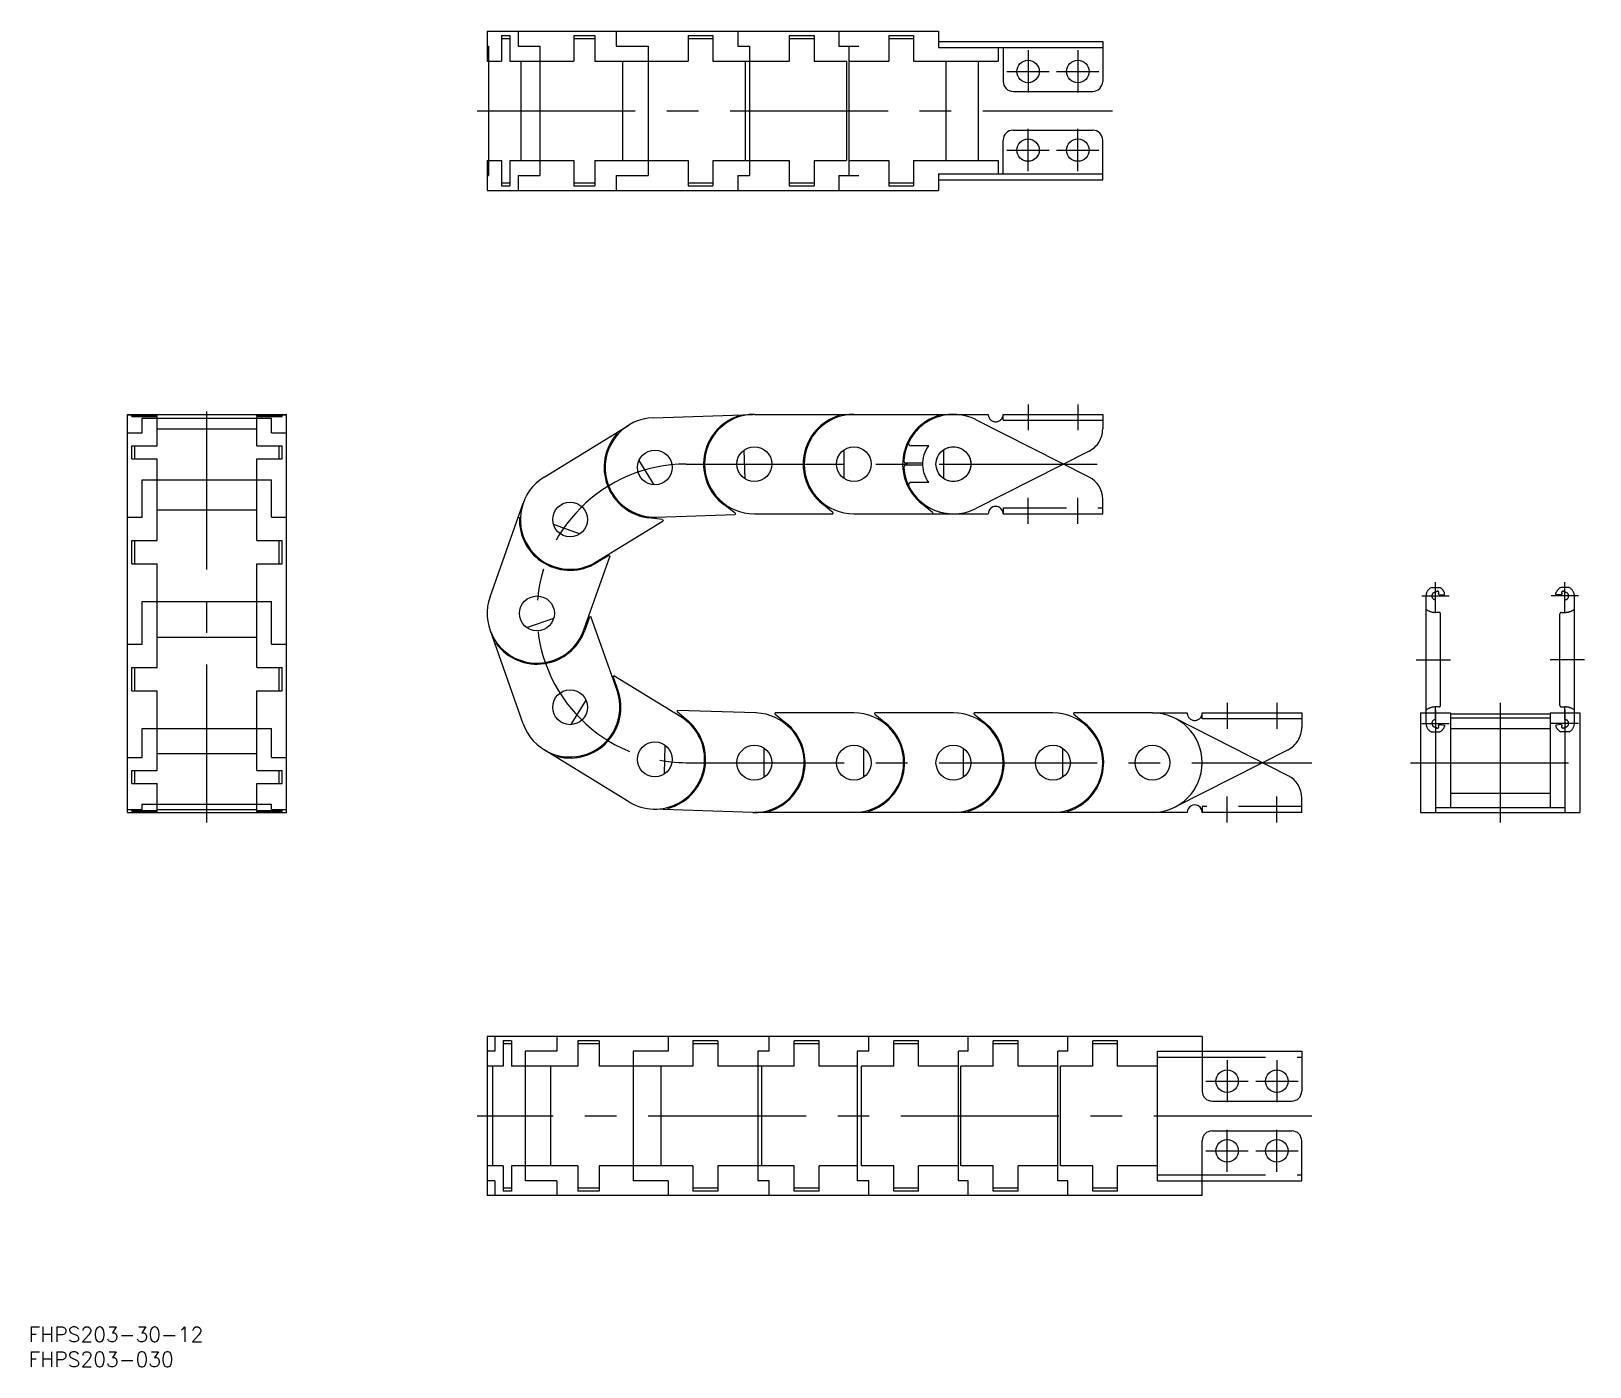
# Model space of a CAD drawing. Extents: x -19 to 294, y -111 to 157.
import ezdxf

# ---------------------------------------------------------------- set-up
doc = ezdxf.new("R2010")
doc.units = 0
for name, pattern in [('CENTER', [50.8, 31.75, -6.35, 6.35, -6.35]), ('DASHED', [19.05, 12.7, -6.35]), ('PHANTOM', [63.5, 31.75, -6.35, 6.35, -6.35, 6.35, -6.35])]:
    doc.linetypes.add(name, pattern=pattern)
doc.layers.get('0').update_dxf_attribs({"linetype": 'CONTINUOUS'})
doc.layers.add('CENTER', color=1, linetype='CENTER')
doc.styles.get("Standard").update_dxf_attribs({"font": 'txt.shx', "height": 3, "bigfont": 'bigfont.shx'})

msp = doc.modelspace()

# ---------------------------------------------------------------- linework, layer by layer
at = {"color": 7, "linetype": 'CONTINUOUS'}
for p, q in [((72.31, 157), (72.31, 151)), ((72.31, 157), (163, 157)), ((78.55, 157), (78.55, 154)), ((98.22, 157), (98.22, 154)), ((122.67, 157), (122.67, 154)), ((143, 157), (143, 154)), ((163, 157), (163, 153.7)), ((72.31, 154), (72.59, 154)), ((72.59, 154), (72.59, 128)), ((75.21, 156.1), (75.21, 151)), ((75.21, 156.1), (76.88, 156.1)), ((75.21, 155.5), (76.88, 155.5)), ((76.88, 156.1), (76.88, 151)), ((78.55, 154), (82.91, 154)), ((82.91, 154), (82.91, 128)), ((89.7, 156.1), (89.7, 151)), ((89.7, 156.1), (93.96, 156.1)), ((89.7, 155.5), (93.96, 155.5)), ((93.96, 156.1), (93.96, 151)), ((98.22, 154), (104.68, 154)), ((104.68, 154), (104.68, 128)), ((112.67, 156.1), (112.67, 151)), ((112.67, 156.1), (117.67, 156.1)), ((112.67, 155.5), (117.67, 155.5)), ((117.67, 156.1), (117.67, 151)), ((122.67, 154), (125, 154)), ((125, 154), (125, 128)), ((133, 156.1), (133, 151)), ((133, 156.1), (138, 156.1)), ((133, 155.5), (138, 155.5)), ((138, 156.1), (138, 151)), ((143, 154), (147, 154)), ((145, 154), (145, 128)), ((153, 156.1), (153, 151)), ((153, 156.1), (158, 156.1)), ((153, 155.5), (158, 155.5)), ((158, 156.1), (158, 151)), ((163, 154.9), (196, 154.9)), ((163, 153.7), (196, 153.7)), ((175, 153.7), (175, 151)), ((176, 153.7), (176, 146.9)), ((196, 154.9), (196, 146.9)), ((72.31, 151), (75.21, 151)), ((76.88, 151), (89.7, 151)), ((79.05, 151), (79.05, 131)), ((93.96, 151), (112.67, 151)), ((99.5, 151), (99.5, 131)), ((117.67, 151), (133, 151)), ((124.17, 151), (124.17, 131)), ((138, 151), (144.5, 151)), ((144.5, 151), (144.5, 131)), ((145, 151), (153, 151)), ((158, 151), (175, 151)), ((164.5, 151), (164.5, 131)), ((171, 151), (171, 131)), ((178, 144.9), (194, 144.9)), ((176, 128.3), (176, 135.1)), ((178, 137.1), (194, 137.1)), ((196, 127.1), (196, 135.1)), ((72.31, 131), (72.31, 125)), ((72.31, 131), (75.21, 131)), ((75.21, 131), (75.21, 125.9)), ((76.88, 131), (89.7, 131)), ((76.88, 131), (76.88, 125.9)), ((89.7, 131), (89.7, 125.9)), ((93.96, 131), (112.67, 131)), ((93.96, 131), (93.96, 125.9)), ((112.67, 131), (112.67, 125.9)), ((117.67, 131), (133, 131)), ((117.67, 131), (117.67, 125.9)), ((133, 131), (133, 125.9)), ((138, 131), (144.5, 131)), ((138, 131), (138, 125.9)), ((145, 131), (153, 131)), ((153, 131), (153, 125.9)), ((158, 131), (175, 131)), ((158, 131), (158, 125.9)), ((175, 131), (175, 128.3)), ((72.31, 128), (72.59, 128)), ((75.21, 126.5), (76.88, 126.5)), ((75.21, 125.9), (76.88, 125.9)), ((78.55, 128), (78.55, 125)), ((78.55, 128), (82.91, 128)), ((89.7, 126.5), (93.96, 126.5)), ((89.7, 125.9), (93.96, 125.9)), ((98.22, 128), (104.68, 128)), ((98.22, 128), (98.22, 125)), ((112.67, 126.5), (117.67, 126.5)), ((112.67, 125.9), (117.67, 125.9)), ((122.67, 128), (122.67, 125)), ((122.67, 128), (125, 128)), ((133, 126.5), (138, 126.5)), ((133, 125.9), (138, 125.9)), ((143, 128), (143, 125)), ((143, 128), (147, 128)), ((153, 126.5), (158, 126.5)), ((153, 125.9), (158, 125.9)), ((163, 128.3), (196, 128.3)), ((163, 128.3), (163, 125)), ((163, 127.1), (196, 127.1)), ((72.31, 125), (163, 125)), ((0, 80), (32, 80)), ((0, 0), (0, 80)), ((0, 79.89), (3, 79.89)), ((0.9, 79.73), (6, 79.73)), ((0.9, 79.56), (0.9, 79.73)), ((0.9, 79.56), (6, 79.56)), ((1.5, 79.56), (1.5, 79.73)), ((3, 79.89), (3, 80)), ((3, 79.94), (26, 79.94)), ((3, 79.24), (29, 79.24)), ((3, 76.28), (3, 79.24)), ((6, 79.73), (6, 80)), ((6, 73.66), (6, 79.56)), ((26, 79.73), (26, 80)), ((26, 79.73), (31.1, 79.73)), ((26, 73.66), (26, 79.56)), ((26, 79.56), (31.1, 79.56)), ((29, 79.89), (29, 80)), ((29, 79.89), (32, 79.89)), ((29, 76.28), (29, 79.24)), ((30.5, 79.56), (30.5, 79.73)), ((31.1, 79.56), (31.1, 79.73)), ((32, 0), (32, 80)), ((105.68, 79.33), (125.67, 79.99)), ((122.67, 79.89), (122.68, 79.64)), ((126, 80), (166, 80)), ((143, 80), (143, 79.75)), ((163, 80), (163, 79.75)), ((193.26, 67.39), (170.52, 78.92)), ((0, 76.28), (3, 76.28)), ((6, 77.06), (26, 77.06)), ((29, 76.28), (32, 76.28)), ((83.74, 67.37), (100.77, 77.85)), ((98.22, 76.28), (98.35, 76.07)), ((0.9, 73.66), (6, 73.66)), ((0.9, 71.04), (0.9, 73.66)), ((1.5, 71.04), (1.5, 73.66)), ((26, 73.66), (31.1, 73.66)), ((30.5, 71.04), (30.5, 73.66)), ((31.1, 71.04), (31.1, 73.66)), ((123.91, 72.8), (124.1, 67.06)), ((144, 72.87), (144, 67.13)), ((161.03, 73.7), (157.48, 73.7)), ((164, 72.87), (164, 67.13)), ((0.9, 71.04), (6, 71.04)), ((6, 54.65), (6, 71.04)), ((26, 54.65), (26, 71.04)), ((26, 71.04), (31.1, 71.04)), ((102.8, 70.73), (105.81, 65.84)), ((159.8, 69.8), (156.53, 69.8)), ((3, 66.81), (29, 66.81)), ((3, 59.36), (3, 66.81)), ((29, 59.36), (29, 66.81)), ((196, 60), (196, 62.93)), ((6, 60.78), (26, 60.78)), ((72.88, 43.33), (79.54, 62.18)), ((106.35, 59.34), (122.14, 59.87)), ((122.13, 60.14), (119.85, 61.86)), ((122.13, 60.14), (122.14, 59.87)), ((126, 60), (141.8, 60)), ((141.8, 60.28), (139.58, 62.07)), ((141.8, 60.28), (141.8, 60)), ((146, 60), (173, 60)), ((161.8, 60.28), (159.58, 62.07)), ((161.8, 60.28), (161.8, 60)), ((176, 60), (196, 60)), ((0, 59.36), (3, 59.36)), ((29, 59.36), (32, 59.36)), ((78.55, 59.36), (78.78, 59.28)), ((85.6, 57.93), (91.02, 56.01)), ((94.21, 50.34), (107.67, 58.61)), ((107.53, 58.85), (104.7, 59.22)), ((107.53, 58.85), (107.67, 58.61)), ((0.9, 54.65), (6, 54.65)), ((0.9, 49.93), (0.9, 54.65)), ((1.5, 49.93), (1.5, 54.65)), ((26, 54.65), (31.1, 54.65)), ((30.5, 49.93), (30.5, 54.65)), ((31.1, 49.93), (31.1, 54.65)), ((91.74, 36.67), (97, 51.56)), ((96.74, 51.66), (94.31, 50.16)), ((96.74, 51.66), (97, 51.56)), ((0.9, 49.93), (6, 49.93)), ((6, 29.12), (6, 49.93)), ((26, 29.12), (26, 49.93)), ((26, 49.93), (31.1, 49.93)), ((3, 42.37), (29, 42.37)), ((3, 33.84), (3, 42.37)), ((29, 33.84), (29, 42.37)), ((80.27, 37.16), (85.68, 39.07)), ((92.88, 39.28), (91.92, 36.59)), ((92.88, 39.28), (93.14, 39.37)), ((98.4, 24.48), (93.14, 39.37)), ((6, 35.25), (26, 35.25)), ((79.55, 17.81), (72.88, 36.67)), ((0, 33.84), (3, 33.84)), ((29, 33.84), (32, 33.84)), ((73.88, 33.84), (74.12, 33.92)), ((0.9, 29.12), (6, 29.12)), ((0.9, 24.41), (0.9, 29.12)), ((1.5, 24.41), (1.5, 29.12)), ((26, 29.12), (31.1, 29.12)), ((30.5, 24.41), (30.5, 29.12)), ((31.1, 24.41), (31.1, 29.12)), ((97.65, 27.23), (97.79, 27.46)), ((97.65, 27.23), (98.59, 24.53)), ((111.25, 19.19), (97.79, 27.46)), ((0.9, 24.41), (6, 24.41)), ((6, 8.44), (6, 24.41)), ((26, 8.44), (26, 24.41)), ((26, 24.41), (31.1, 24.41)), ((89.17, 17.65), (92.18, 22.54)), ((110.53, 20.25), (110.54, 20.52)), ((110.53, 20.25), (112.69, 18.38)), ((126.33, 19.99), (110.54, 20.52)), ((146, 20), (130.2, 20)), ((130.2, 19.72), (130.2, 20)), ((130.2, 19.72), (132.42, 17.93)), ((166, 20), (150.2, 20)), ((150.2, 19.72), (150.2, 20)), ((150.2, 19.72), (152.42, 17.93)), ((186, 20), (170.2, 20)), ((170.2, 19.72), (170.2, 20)), ((170.2, 19.72), (172.42, 17.93)), ((206, 20), (190.2, 20)), ((190.2, 19.72), (190.2, 20)), ((190.2, 19.72), (192.42, 17.93)), ((233.26, 7.39), (210.52, 18.92)), ((259.89, 20), (265.89, 20)), ((259.89, 20), (259.89, 0)), ((262.89, 20), (262.89, 0)), ((265.89, 20), (265.89, 1)), ((285.89, 20), (285.89, 1)), ((285.89, 20), (291.89, 20)), ((288.89, 20), (288.89, 0)), ((291.89, 20), (291.89, 0)), ((3, 11.05), (3, 16.88)), ((3, 16.88), (29, 16.88)), ((29, 11.05), (29, 16.88)), ((100.77, 2.15), (83.77, 12.61)), ((107.91, 7.73), (108.11, 13.47)), ((128, 7.13), (128, 12.87)), ((148, 7.13), (148, 12.87)), ((168, 7.13), (168, 12.87)), ((188, 7.13), (188, 12.87)), ((0, 11.05), (3, 11.05)), ((6, 11.84), (26, 11.84)), ((29, 11.05), (32, 11.05)), ((86.29, 11.05), (86.42, 11.27)), ((0.9, 8.44), (6, 8.44)), ((0.9, 5.82), (0.9, 8.44)), ((1.5, 5.82), (1.5, 8.44)), ((26, 8.44), (31.1, 8.44)), ((30.5, 5.82), (30.5, 8.44)), ((31.1, 5.82), (31.1, 8.44)), ((0.9, 5.82), (6, 5.82)), ((6, 0.41), (6, 5.82)), ((26, 0.41), (26, 5.82)), ((26, 5.82), (31.1, 5.82)), ((265.89, 3.9), (285.89, 3.9)), ((0, 0.57), (3, 0.57)), ((0, 0), (32, 0)), ((0.9, 0.41), (6, 0.41)), ((0.9, 0.24), (0.9, 0.41)), ((0.9, 0.24), (6, 0.24)), ((1.5, 0.24), (1.5, 0.41)), ((3, 1.67), (29, 1.67)), ((3, 0.57), (3, 1.67)), ((3, 0.02), (29, 0.02)), ((3, 0), (3, 0.02)), ((6, 0.62), (26, 0.62)), ((6, 0), (6, 0.24)), ((26, 0.41), (31.1, 0.41)), ((26, 0), (26, 0.24)), ((26, 0.24), (31.1, 0.24)), ((29, 0.57), (29, 1.67)), ((29, 0.57), (32, 0.57)), ((29, 0), (29, 0.02)), ((30.5, 0.24), (30.5, 0.41)), ((31.1, 0.24), (31.1, 0.41)), ((125.67, 0.01), (105.68, 0.67)), ((108.68, 0.57), (108.68, 0.82)), ((213, 0), (126, 0)), ((129, 0), (129, 0.25)), ((149, 0), (149, 0.25)), ((169, 0), (169, 0.25)), ((189, 0), (189, 0.25)), ((236, 0), (236, 2.93)), ((259.89, 0), (291.89, 0)), ((262.89, 1), (288.89, 1)), ((236, 0), (216, 0)), ((216, -45), (72.31, -45)), ((72.31, -45), (72.31, -77)), ((73.88, -45), (73.88, -48)), ((75.55, -45.9), (75.55, -51)), ((77.21, -45.9), (75.55, -45.9)), ((77.21, -46.5), (75.55, -46.5)), ((77.21, -45.9), (77.21, -51)), ((86.29, -45), (86.29, -48)), ((90.55, -45.9), (90.55, -51)), ((94.81, -45.9), (90.55, -45.9)), ((94.81, -46.5), (90.55, -46.5)), ((94.81, -45.9), (94.81, -51)), ((108.68, -45), (108.68, -48)), ((113.67, -45.9), (113.67, -51)), ((118.67, -45.9), (113.67, -45.9)), ((118.67, -46.5), (113.67, -46.5)), ((118.67, -45.9), (118.67, -51)), ((129, -48), (129, -45)), ((134, -51), (134, -45.9)), ((139, -45.9), (134, -45.9)), ((139, -46.5), (134, -46.5)), ((139, -51), (139, -45.9)), ((149, -48), (149, -45)), ((154, -51), (154, -45.9)), ((159, -45.9), (154, -45.9)), ((159, -46.5), (154, -46.5)), ((159, -51), (159, -45.9)), ((169, -48), (169, -45)), ((174, -51), (174, -45.9)), ((179, -45.9), (174, -45.9)), ((179, -46.5), (174, -46.5)), ((179, -51), (179, -45.9)), ((189, -48), (189, -45)), ((194, -51), (194, -45.9)), ((199, -45.9), (194, -45.9)), ((199, -46.5), (194, -46.5)), ((199, -51), (199, -45.9)), ((216, -45), (216, -56)), ((73.88, -48), (72.31, -48)), ((79.93, -48), (79.93, -74)), ((86.29, -48), (79.93, -48)), ((101.65, -48), (101.65, -74)), ((108.68, -48), (101.65, -48)), ((126.67, -48), (126.67, -74)), ((129, -48), (126.67, -48)), ((149, -48), (146.67, -48)), ((146.67, -48), (146.67, -74)), ((167, -74), (167, -48)), ((169, -48), (167, -48)), ((187, -74), (187, -48)), ((189, -48), (187, -48)), ((207, -48), (236, -48)), ((207, -74), (207, -48)), ((207, -49.2), (216, -49.2)), ((236, -48), (236, -56)), ((75.55, -51), (72.31, -51)), ((73.38, -51), (73.38, -71)), ((90.55, -51), (77.21, -51)), ((85.01, -51), (85.01, -71)), ((113.67, -51), (94.81, -51)), ((107.18, -51), (107.18, -71)), ((134, -51), (118.67, -51)), ((127.5, -71), (127.5, -51)), ((146.67, -51), (139, -51)), ((147.5, -71), (147.5, -51)), ((154, -51), (147.5, -51)), ((167, -51), (159, -51)), ((167.5, -71), (167.5, -51)), ((174, -51), (167.5, -51)), ((187, -51), (179, -51)), ((187.5, -71), (187.5, -51)), ((194, -51), (187.5, -51)), ((207, -51), (199, -51)), ((218, -58), (234, -58)), ((218, -64), (234, -64)), ((216, -77), (216, -66)), ((236, -74), (236, -66)), ((75.55, -71), (72.31, -71)), ((75.55, -71), (75.55, -76.1)), ((90.55, -71), (77.21, -71)), ((77.21, -71), (77.21, -76.1)), ((90.55, -71), (90.55, -76.1)), ((113.67, -71), (94.81, -71)), ((94.81, -71), (94.81, -76.1)), ((113.67, -71), (113.67, -76.1)), ((134, -71), (118.67, -71)), ((118.67, -71), (118.67, -76.1)), ((134, -76.1), (134, -71)), ((146.67, -71), (139, -71)), ((139, -76.1), (139, -71)), ((154, -71), (147.5, -71)), ((154, -76.1), (154, -71)), ((167, -71), (159, -71)), ((159, -76.1), (159, -71)), ((174, -71), (167.5, -71)), ((174, -76.1), (174, -71)), ((187, -71), (179, -71)), ((179, -76.1), (179, -71)), ((194, -71), (187.5, -71)), ((194, -76.1), (194, -71)), ((207, -71), (199, -71)), ((199, -76.1), (199, -71)), ((73.88, -74), (72.31, -74)), ((73.88, -74), (73.88, -77)), ((86.29, -74), (79.93, -74)), ((86.29, -74), (86.29, -77)), ((108.68, -74), (101.65, -74)), ((108.68, -74), (108.68, -77)), ((129, -74), (126.67, -74)), ((129, -77), (129, -74)), ((149, -74), (146.67, -74)), ((149, -77), (149, -74)), ((169, -74), (167, -74)), ((169, -77), (169, -74)), ((189, -74), (187, -74)), ((189, -77), (189, -74)), ((207, -72.8), (216, -72.8)), ((207, -74), (236, -74)), ((216, -77), (72.31, -77)), ((77.21, -75.5), (75.55, -75.5)), ((77.21, -76.1), (75.55, -76.1)), ((94.81, -75.5), (90.55, -75.5)), ((94.81, -76.1), (90.55, -76.1)), ((118.67, -75.5), (113.67, -75.5)), ((118.67, -76.1), (113.67, -76.1)), ((139, -75.5), (134, -75.5)), ((139, -76.1), (134, -76.1)), ((159, -75.5), (154, -75.5)), ((159, -76.1), (154, -76.1)), ((179, -75.5), (174, -75.5)), ((179, -76.1), (174, -76.1)), ((199, -75.5), (194, -75.5)), ((199, -76.1), (194, -76.1))]:
    msp.add_line(p, q, dxfattribs=at)
at = {"color": 3, "linetype": 'PHANTOM'}
for p, q in [((181, 82), (181, 76.8)), ((191, 82), (191, 76.8)), ((166, 80), (173, 80)), ((176, 80), (196, 80)), ((176, 78.8), (176, 80)), ((176, 78.8), (196, 78.8)), ((196, 80), (196, 77.07)), ((193.26, 72.61), (170.52, 61.08)), ((159.8, 70.2), (156.53, 70.2)), ((161.03, 66.3), (157.48, 66.3)), ((262.04, 45.2), (263.74, 45.2)), ((262.89, 40.75), (262.89, 46.25)), ((264.69, 43.83), (264.69, 44.11)), ((287.09, 43.83), (287.09, 44.11)), ((289.74, 45.2), (288.05, 45.2)), ((288.89, 40.75), (288.89, 46.25)), ((260.14, 43.5), (265.64, 43.5)), ((260.99, 17.9), (260.99, 43.5)), ((262.89, 40.2), (262.89, 42.75)), ((263.61, 43.73), (264.69, 43.83)), ((291.64, 43.5), (286.14, 43.5)), ((288.18, 43.73), (287.09, 43.83)), ((288.89, 40.2), (288.89, 42.75)), ((290.79, 17.9), (290.79, 43.5)), ((260.99, 40.7), (261.15, 40.7)), ((263.59, 40.2), (262.89, 40.2)), ((263.89, 21.5), (263.89, 39.9)), ((287.89, 21.5), (287.89, 39.9)), ((288.19, 40.2), (288.89, 40.2)), ((290.79, 40.7), (290.64, 40.7)), ((258.99, 30.7), (265.89, 30.7)), ((292.79, 30.7), (285.89, 30.7)), ((221, 22), (221, 16.8)), ((231, 22), (231, 16.8)), ((206, 20), (213, 20)), ((216, 20), (236, 20)), ((216, 18.8), (216, 20)), ((236, 18.8), (216, 18.8)), ((236, 20), (236, 17.07)), ((260.99, 20.7), (261.15, 20.7)), ((263.59, 21.2), (262.89, 21.2)), ((262.89, 18.65), (262.89, 21.2)), ((262.89, 20.65), (262.89, 15.15)), ((265.89, 19.8), (285.89, 19.8)), ((265.89, 19), (285.89, 19)), ((288.19, 21.2), (288.89, 21.2)), ((288.89, 18.65), (288.89, 21.2)), ((288.89, 20.65), (288.89, 15.15)), ((290.79, 20.7), (290.64, 20.7)), ((260.14, 17.9), (265.64, 17.9)), ((262.04, 16.2), (263.74, 16.2)), ((263.61, 17.67), (264.69, 17.57)), ((264.69, 17.57), (264.69, 17.29)), ((265.89, 16.9), (285.89, 16.9)), ((291.64, 17.9), (286.14, 17.9)), ((288.18, 17.67), (287.09, 17.57)), ((287.09, 17.57), (287.09, 17.29)), ((289.74, 16.2), (288.05, 16.2)), ((233.26, 12.61), (210.52, 1.08))]:
    msp.add_line(p, q, dxfattribs=at)
at = {"color": 3, "linetype": 'DASHED'}
for p, q in [((176, 61.2), (196, 61.2)), ((176, 61.2), (176, 60)), ((236, 1.2), (216, 1.2)), ((216, 1.2), (216, 0)), ((216, -49.2), (236, -49.2)), ((216, -72.8), (236, -72.8))]:
    msp.add_line(p, q, dxfattribs=at)
at = {"color": 7, "linetype": 'CONTINUOUS'}
for centre, radius in [((181, 148.9), 2.25), ((191, 148.9), 2.25), ((181, 133.1), 2.25), ((191, 133.1), 2.25), ((106.01, 69.33), 3.5), ((126, 70), 3.5), ((146, 70), 3.5), ((166, 70), 3.5), ((88.97, 58.86), 3.5), ((82.31, 40), 3.5), ((88.97, 21.14), 3.5), ((106.01, 10.67), 3.5), ((126, 10), 3.5), ((146, 10), 3.5), ((166, 10), 3.5), ((186, 10), 3.5), ((206, 10), 3.5), ((221, -54), 2.25), ((231, -54), 2.25), ((221, -68), 2.25), ((231, -68), 2.25)]:
    msp.add_circle(centre, radius, dxfattribs=at)
at = {"color": 3, "linetype": 'PHANTOM'}
msp.add_circle((166, 70), 3.5, dxfattribs=at)
at = {"color": 7, "linetype": 'CONTINUOUS'}
for centre, radius, start, end in [((178, 146.9), 2, 180, 270), ((194, 146.9), 2, 270, 0), ((178, 135.1), 2, 90, 180), ((194, 135.1), 2, 0, 90), ((106.01, 69.33), 10, 91.9145, 271.9145), ((126, 70), 10.2, 109.0191, 232.9145), ((126, 70), 10, 90, 270), ((146, 70), 10.2, 107.1046, 231), ((146, 70), 10, 90, 270), ((166, 70), 10.2, 107.1046, 231), ((166, 70), 10, 63.4062, 153.7613), ((106.01, 69.33), 10.2, 138.6909, 262.5863), ((157.48, 74.2), 0.5, 153.761, 270), ((166, 70), 6.2, 143.3608, 181.8485), ((156.53, 69.3), 0.5, 89.9981, 184.224), ((166, 70), 10, 184.3912, 270), ((88.97, 58.86), 10, 121.5863, 301.5863), ((191, 62.93), 5, 0, 63.1117), ((174.5, 60), 1.5, 0, 180), ((88.97, 58.86), 10.2, 177.6334, 301.5288), ((82.31, 40), 10, 160.5288, 340.5288), ((82.31, 40), 10.2, 216.5756, 340.471), ((88.97, 21.14), 10, 199.471, 19.471), ((88.97, 21.14), 10.2, 255.5186, 19.414), ((106.01, 10.67), 10, 238.414, 58.414), ((126, 10), 10, 268.086, 88.086), ((146, 10), 10, 270, 90), ((166, 10), 10, 270, 90), ((186, 10), 10, 270, 90), ((206, 10), 10, 270, 90), ((106.01, 10.67), 10.2, 285.1906, 49.086), ((126, 10), 10.2, 287.1046, 51), ((146, 10), 10.2, 287.1046, 51), ((166, 10), 10.2, 287.1046, 51), ((186, 10), 10.2, 287.1046, 51), ((231, 2.93), 5, 0, 63.1117), ((214.5, 0), 1.5, 0, 180.0001), ((218, -56), 2, 180, 270), ((234, -56), 2, 270, 0), ((218, -66), 2, 90, 180), ((234, -66), 2, 0, 90)]:
    msp.add_arc(centre, radius, start, end, dxfattribs=at)
at = {"color": 3, "linetype": 'PHANTOM'}
for centre, radius, start, end in [((166, 70), 10, 90, 175.6088), ((174.5, 80), 1.5, 180, 0), ((191, 77.07), 5, 296.8883, 0), ((156.53, 70.7), 0.5, 175.776, 270.0019), ((166, 70), 6.2, 178.1515, 216.6392), ((157.48, 65.8), 0.5, 90, 206.239), ((166, 70), 10, 206.2387, 296.5938), ((262.89, 43.5), 1.9, 116.525, 179.905), ((262.89, 43.5), 0.75, 83.0708, 270.004), ((263.27, 44.15), 0.3, 318.465, 161.536), ((262.89, 43.5), 0.75, 18.0008, 36.9271), ((262.89, 43.5), 1.9, 18.6719, 63.4749), ((288.89, 43.5), 1.9, 116.5251, 161.3281), ((288.89, 43.5), 0.75, 143.0729, 161.9992), ((288.52, 44.15), 0.3, 18.464, 221.535), ((288.89, 43.5), 0.75, 269.996, 96.9292), ((288.89, 43.5), 1.9, 0.095, 63.475), ((262.89, 43.5), 3.3, 238.047, 270), ((263.59, 39.9), 0.3, 359.999, 90.0034), ((288.19, 39.9), 0.3, 89.9966, 180.001), ((288.89, 43.5), 3.3, 270, 301.953), ((214.5, 20), 1.5, 180, 0), ((262.89, 17.9), 3.3, 90, 121.953), ((263.59, 21.5), 0.3, 269.9966, 0.001), ((288.19, 21.5), 0.3, 179.999, 270.0034), ((288.89, 17.9), 3.3, 58.047, 90), ((231, 17.07), 5, 296.8883, 0), ((262.89, 17.9), 1.9, 180.095, 243.475), ((262.89, 17.9), 0.75, 90, 276.9292), ((263.27, 17.25), 0.3, 198.464, 41.535), ((262.89, 17.9), 0.75, 323.0729, 341.9992), ((262.89, 17.9), 1.9, 296.5251, 341.3281), ((288.89, 17.9), 1.9, 198.6719, 243.4749), ((288.89, 17.9), 0.75, 198.0008, 216.9271), ((288.52, 17.25), 0.3, 138.465, 341.536), ((288.89, 17.9), 0.75, 263.0708, 90), ((288.89, 17.9), 1.9, 296.525, 359.905)]:
    msp.add_arc(centre, radius, start, end, dxfattribs=at)
at = {"layer": 'CENTER', "color": 1, "linetype": 'CENTER'}
for p, q in [((181, 153.15), (181, 144.65)), ((191, 153.15), (191, 144.65)), ((176.75, 148.9), (185.25, 148.9)), ((186.75, 148.9), (195.25, 148.9)), ((70.31, 141), (198, 141)), ((181, 128.85), (181, 137.35)), ((191, 128.85), (191, 137.35)), ((176.75, 133.1), (185.25, 133.1)), ((186.75, 133.1), (195.25, 133.1)), ((16, -2), (16, 82)), ((112.31, 70), (198, 70)), ((181, 58), (181, 63.2)), ((191, 58), (191, 63.2)), ((275.89, 22), (275.89, -2)), ((112.31, 10), (238, 10)), ((257.89, 10), (293.89, 10)), ((221, -2), (221, 3.2)), ((231, -2), (231, 3.2)), ((221, -49.75), (221, -58.25)), ((231, -49.75), (231, -58.25)), ((216.75, -54), (225.25, -54)), ((226.75, -54), (235.25, -54)), ((238, -61), (70.31, -61)), ((221, -72.25), (221, -63.75)), ((231, -72.25), (231, -63.75)), ((216.75, -68), (225.25, -68)), ((226.75, -68), (235.25, -68))]:
    msp.add_line(p, q, dxfattribs=at)
msp.add_arc((112.31, 40), 30, 90, 270, dxfattribs=at)

# ---------------------------------------------------------------- texts
at = {"color": 7, "linetype": 'CONTINUOUS'}
for s, p in [('FHPS203-30-12', (-19.84, -106.4)), ('FHPS203-030', (-19.84, -111.4))]:
    msp.add_text(s, height=3, dxfattribs=at).set_placement(p)

doc.saveas('drawing.dxf')
